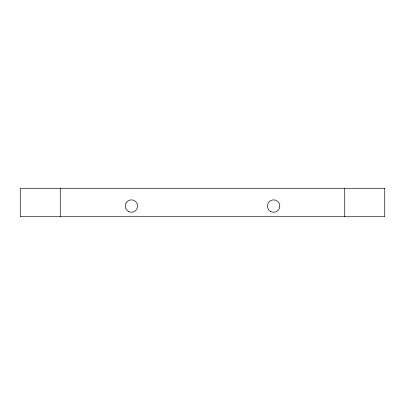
<?xml version="1.0" encoding="UTF-8"?>
<svg xmlns="http://www.w3.org/2000/svg" width="405" height="405" viewBox="0 0 405 405"><rect width="100%" height="100%" fill="white"/><g stroke="black" fill="none" stroke-linecap="round" stroke-linejoin="round"><path stroke-width="0.61" d="M344.736 188.274L344.736 216.726M60.264 188.274L60.264 216.726M384.75 188.274L20.25 188.274L20.25 216.726L384.75 216.726L384.75 188.274M270.505 211.445A6.222 6.222 0 0 0 279.84 206.054A6.222 6.222 0 0 0 270.505 200.667A6.222 6.222 0 0 0 270.505 211.445M128.269 211.445A6.222 6.222 0 0 0 137.604 206.054A6.222 6.222 0 0 0 128.269 200.667A6.222 6.222 0 0 0 128.269 211.445"/></g></svg>
